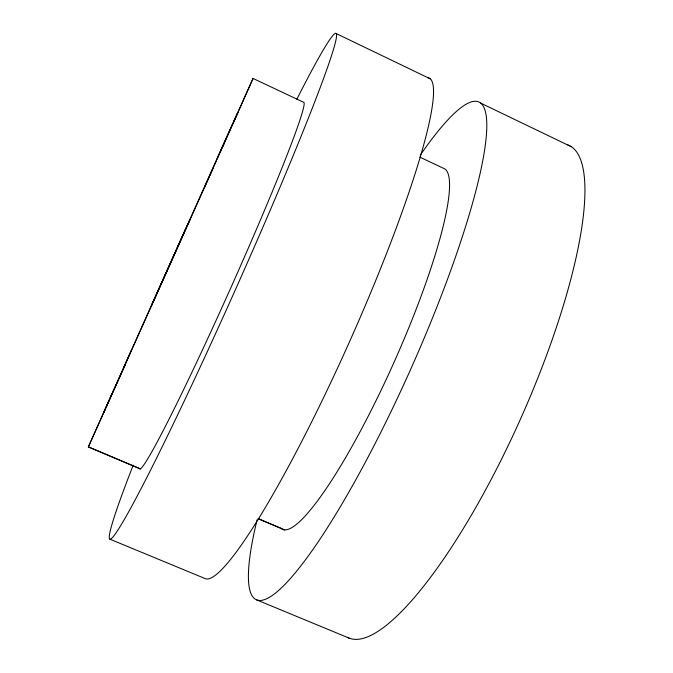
<?xml version="1.0" encoding="UTF-8"?>
<svg xmlns="http://www.w3.org/2000/svg" width="673" height="673" viewBox="0 0 673 673"><rect width="100%" height="100%" fill="white"/><g stroke="black" fill="none" stroke-linecap="round" stroke-linejoin="round"><path stroke-width="1.01" d="M131.252 350.599L88.34 446.906L139.378 468.484A200.865 9.195 -65.9 0 0 228.576 292.805A200.865 9.195 -65.9 0 0 303.473 102.237L253.056 78.447L222.763 146.613M233.018 123.42L237.788 112.601L233.649 121.72M111.668 394.538L103.499 412.97L213.434 167.518M158.626 289.541L151.526 305.5L189.836 219.827L185.008 230.536M204.609 187.17L224.546 142.457M123.462 367.971L232.757 123.554M157.44 291.956L185.672 228.803M125.195 364.884L88.365 446.897L140.421 468.904M217.152 158.475L253.056 78.447M109.867 539.166L205.349 578.662A274.172 35.089 -65.9 0 0 351.163 338.056A274.172 35.089 -65.9 0 0 427.919 77.664M256.59 599.845L349.018 638.08M284.713 529.903L258.087 518.647L280.919 528.313A197.694 33.591 -65.9 0 0 392.384 365.969A197.694 33.591 -65.9 0 0 443.271 168.2L419.792 157.12M336.391 33.65L430.249 78.834M480.615 103.07L571.461 146.798M296.869 99.158A277.091 12.829 -65.9 0 1 310.438 112.879A277.091 12.829 -65.9 0 1 151.745 467.777A277.091 12.829 -65.9 0 1 133.17 465.236M567.726 144.855A269.789 67.695 -65.9 0 1 520.246 419.607A269.789 67.695 -65.9 0 1 347.344 637.281M420.289 155.11A272.607 46.841 -65.9 0 1 475.786 191.199A272.607 46.841 -65.9 0 1 320.281 538.703A272.607 46.841 -65.9 0 1 257.061 519.876"/></g></svg>
